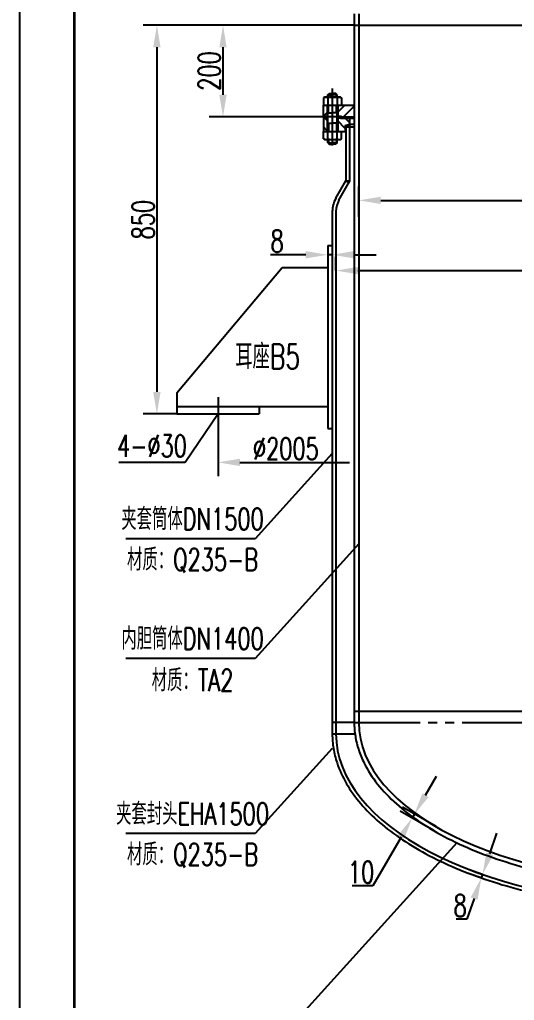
# Model space of a CAD drawing. Header units: millimetres. Extents: x -609 to 19506, y -219 to 17861.
# Drawn here: x 11031 to 12114, y 2951 to 5097 of the extents above; entities that cross this region are included whole.
import ezdxf
from ezdxf.enums import TextEntityAlignment as Align

# ---------------------------------------------------------------- set-up
doc = ezdxf.new("R2010")
doc.units = ezdxf.units.MM
doc.header["$LTSCALE"] = 120
doc.header["$PDMODE"] = 3
doc.linetypes.add('CENT1', pattern=[3.35, 2.4, -0.3, 0.35, -0.3])
doc.linetypes.add('PHANTOM', pattern=[1.97, 1.2, -0.15, 0.16, -0.15, 0.16, -0.15])
for name, color, linetype in [('3', 6, 'Continuous'), ('4', 5, 'Continuous'), ('A', 2, 'Continuous'), ('B', 7, 'Continuous'), ('C1', 1, 'CENT1'), ('D', 4, 'PHANTOM')]:
    doc.layers.add(name, color=color, linetype=linetype)
doc.styles.add('HZ', font='txt', dxfattribs={"width": 0.7, "bigfont": 'hztxt'})
doc.dimstyles.new('ISO-25', dxfattribs={"dimtxt": 2.5, "dimasz": 2.5, "dimexe": 1.25, "dimexo": 0.625, "dimtad": 1, "dimdsep": 46, "dimtxsty": 'Standard', "dimcen": 2.5, "dimadec": 0, "dimazin": 0, "dimtfac": 1, "dimtmove": 0, "dimatfit": 3, "dimfxl": 0, "dimarcsym": 0})

# ---------------------------------------------------------------- blocks, each defined once
blk = doc.blocks.new('*D111')
at = {"layer": 'B', "color": 0, "lineweight": -2}
for p, q in [((11763.5, 5084.4), (11446.4, 5084.4)), ((11476.4, 5036.4), (11476.4, 4932.4)), ((11735.5, 4884.4), (11446.4, 4884.4))]:
    blk.add_line(p, q, dxfattribs=at)
at = {"layer": 'B', "color": 0}
for points in [[(11468.4, 5036.4), (11484.4, 5036.4), (11476.4, 5084.4)], [(11468.4, 4932.4), (11484.4, 4932.4), (11476.4, 4884.4)]]:
    blk.add_solid(points, dxfattribs=at)
at = {"layer": 'Defpoints', "color": 0}
for p in [(11763.5, 5084.4), (11476.4, 4884.4), (11735.5, 4884.4)]:
    blk.add_point(p, dxfattribs=at)
at = {"layer": 'B', "color": 0, "insert": (11446.4, 4984.4), "char_height": 48, "attachment_point": 5, "rotation": 90, "style": 'HZ'}
blk.add_mtext('200', dxfattribs=at)
blk = doc.blocks.new('*D113')
at = {"layer": 'B', "color": 0, "lineweight": -2}
for p, q in [((11598.5, 5084.4), (11301.8, 5084.4)), ((11331.8, 5036.4), (11331.8, 4282.4)), ((11375.5, 4234.4), (11301.8, 4234.4))]:
    blk.add_line(p, q, dxfattribs=at)
at = {"layer": 'B', "color": 0}
for points in [[(11323.8, 5036.4), (11339.8, 5036.4), (11331.8, 5084.4)], [(11323.8, 4282.4), (11339.8, 4282.4), (11331.8, 4234.4)]]:
    blk.add_solid(points, dxfattribs=at)
at = {"layer": 'Defpoints', "color": 0}
for p in [(11598.5, 5084.4), (11331.8, 4234.4), (11375.5, 4234.4)]:
    blk.add_point(p, dxfattribs=at)
at = {"layer": 'B', "color": 0, "insert": (11301.8, 4659.4), "char_height": 48, "attachment_point": 5, "rotation": 90, "style": 'HZ'}
blk.add_mtext('850', dxfattribs=at)
blk = doc.blocks.new('*D117')
at = {"layer": 'B', "color": 0, "lineweight": -2}
for p, q in [((11773.5, 4665.5), (11773.5, 4731.5)), ((13173.5, 4728.1), (13173.5, 4671.5)), ((11821.5, 4701.5), (13125.5, 4701.5))]:
    blk.add_line(p, q, dxfattribs=at)
at = {"layer": 'B', "color": 0}
for points in [[(11821.5, 4709.5), (11821.5, 4693.5), (11773.5, 4701.5)], [(13125.5, 4709.5), (13125.5, 4693.5), (13173.5, 4701.5)]]:
    blk.add_solid(points, dxfattribs=at)
at = {"layer": 'Defpoints', "color": 0}
for p in [(13173.5, 4728.1), (13173.5, 4701.5), (11773.5, 4665.5)]:
    blk.add_point(p, dxfattribs=at)
at = {"layer": 'B', "color": 0, "insert": (12615.1, 4731.5), "char_height": 48, "attachment_point": 5, "style": 'HZ'}
blk.add_mtext('%%c1400', dxfattribs=at)
blk = doc.blocks.new('*D91')
at = {"layer": 'B', "color": 0, "lineweight": -2}
for p, q in [((11723.5, 4547.9), (11723.5, 4577.9)), ((13223.5, 4547.9), (13223.5, 4577.9)), ((11771.5, 4547.9), (13175.5, 4547.9))]:
    blk.add_line(p, q, dxfattribs=at)
at = {"layer": 'B', "color": 0}
for points in [[(11771.5, 4555.9), (11771.5, 4539.9), (11723.5, 4547.9)], [(13175.5, 4555.9), (13175.5, 4539.9), (13223.5, 4547.9)]]:
    blk.add_solid(points, dxfattribs=at)
at = {"layer": 'Defpoints', "color": 0}
for p in [(11723.5, 4547.9), (13223.5, 4547.9), (13223.5, 4547.9)]:
    blk.add_point(p, dxfattribs=at)
at = {"layer": 'B', "color": 0, "insert": (12622, 4577.9), "char_height": 48, "attachment_point": 5, "style": 'HZ'}
blk.add_mtext('%%c1500', dxfattribs=at)
blk = doc.blocks.new('*D124')
at = {"layer": 'B', "color": 0, "lineweight": -2}
for p, q in [((11919.5, 3400.3), (11943.6, 3441.8)), ((11942.5, 3331.4), (11869.4, 3373.9)), ((11937.5, 3322.7), (11864.4, 3365.3)), ((11895.3, 3358.8), (11890.3, 3350.2)), ((11866.1, 3308.7), (11803.9, 3201.9)), ((11803.9, 3201.9), (11759.4, 3201.9))]:
    blk.add_line(p, q, dxfattribs=at)
at = {"layer": 'B', "color": 0}
for points in [[(11912.5, 3404.3), (11926.4, 3396.3), (11895.3, 3358.8)], [(11859.2, 3312.7), (11873, 3304.7), (11890.3, 3350.2)]]:
    blk.add_solid(points, dxfattribs=at)
at = {"layer": 'Defpoints', "color": 0}
for p in [(11890.3, 3350.2), (11942.5, 3331.4), (11937.5, 3322.7)]:
    blk.add_point(p, dxfattribs=at)
at = {"layer": 'B', "color": 0, "insert": (11778.6, 3231.9), "char_height": 48, "attachment_point": 5, "style": 'HZ'}
blk.add_mtext('10', dxfattribs=at)
blk = doc.blocks.new('*D125')
at = {"layer": 'B', "color": 0, "lineweight": -2}
for p, q in [((12060.1, 3272.2), (12075.9, 3317.5)), ((12041.6, 3219.3), (12013.3, 3229.2)), ((12044.3, 3226.9), (12015.9, 3236.8)), ((12044.3, 3226.9), (12041.6, 3219.3)), ((12025.8, 3174), (12010, 3128.7)), ((12010, 3128.7), (11986.6, 3128.7))]:
    blk.add_line(p, q, dxfattribs=at)
at = {"layer": 'B', "color": 0}
for points in [[(12052.5, 3274.8), (12067.6, 3269.6), (12044.3, 3226.9)], [(12018.3, 3176.7), (12033.4, 3171.4), (12041.6, 3219.3)]]:
    blk.add_solid(points, dxfattribs=at)
at = {"layer": 'Defpoints', "color": 0}
for p in [(12041.6, 3219.3), (12041.6, 3219.3), (12044.3, 3226.9)]:
    blk.add_point(p, dxfattribs=at)
at = {"layer": 'B', "color": 0, "insert": (11995.3, 3158.7), "char_height": 48, "attachment_point": 5, "style": 'HZ'}
blk.add_mtext('8', dxfattribs=at)
blk = doc.blocks.new('*D126')
at = {"layer": 'B', "color": 0, "lineweight": -2}
for p, q in [((11705.5, 4602.4), (11705.5, 4552.5)), ((11715.5, 4602.4), (11715.5, 4552.5)), ((11657.5, 4582.5), (11580.1, 4582.5)), ((11715.5, 4582.5), (11705.5, 4582.5)), ((11763.5, 4582.5), (11811.5, 4582.5))]:
    blk.add_line(p, q, dxfattribs=at)
at = {"layer": 'B', "color": 0}
for points in [[(11657.5, 4590.5), (11657.5, 4574.5), (11705.5, 4582.5)], [(11763.5, 4590.5), (11763.5, 4574.5), (11715.5, 4582.5)]]:
    blk.add_solid(points, dxfattribs=at)
at = {"layer": 'Defpoints', "color": 0}
for p in [(11705.5, 4602.4), (11715.5, 4602.4), (11715.5, 4582.5)]:
    blk.add_point(p, dxfattribs=at)
at = {"layer": 'B', "color": 0, "insert": (11594.8, 4612.5), "char_height": 48, "attachment_point": 5, "style": 'HZ'}
blk.add_mtext('8', dxfattribs=at)

msp = doc.modelspace()

# ---------------------------------------------------------------- hatches: boundary and pattern name
at = {"layer": 'B'}
h = msp.add_hatch(dxfattribs=at)
h.set_pattern_fill('ANSI31', color=256, scale=5, angle=90, style=0)
h.set_pattern_definition([(45, (24949.069, -2), (11.22532, -11.22532), [])])
h.paths.add_polyline_path([(11704.534, 4885.392), (11704.534, 4909.392), (11696.034, 4909.392), (11696.034, 4885.392)])
h.paths.add_polyline_path([(11727.534, 4909.392), (11727.534, 4885.392), (11739.534, 4885.392), (11739.534, 4884.392), (11763.534, 4884.392), (11763.534, 4909.392)])
h = msp.add_hatch(dxfattribs=at)
h.set_pattern_fill('ANSI31', color=256, scale=5, style=0)
h.set_pattern_definition([(135, (24949.069, 28), (11.22532, 11.22532), [])])
h.paths.add_polyline_path([(11704.534, 4852.392), (11704.534, 4882.392), (11696.034, 4882.392), (11696.034, 4852.392)])
h.paths.add_polyline_path([(11727.534, 4882.392), (11727.534, 4852.392), (11744.034, 4852.392), (11744.034, 4865.392), (11753.534, 4867.937), (11753.534, 4881.392), (11737.534, 4881.392), (11737.534, 4882.392)])
h = msp.add_hatch(dxfattribs=at)
h.set_pattern_fill('ANSI37', color=256, style=0)
h.paths.add_polyline_path([(11735.534, 4884.392), (11735.534, 4881.392), (11753.534, 4881.392), (11753.534, 4884.392)])
h = msp.add_hatch(dxfattribs=at)
h.set_pattern_fill('ANSI37', color=256, scale=0.1, style=0)
h.set_pattern_definition([(45, (-7, 34), (-0.224506403, 0.224506403), []), (135, (-7, 34), (-0.224506403, -0.224506403), [])])
h.paths.add_polyline_path([(11753.534, 4867.937), (11744.034, 4865.392), (11744.034, 4862.392), (11753.534, 4862.392)])
h = msp.add_hatch(dxfattribs=at)
h.set_pattern_fill('ANSI37', color=256, scale=0.1, angle=90, style=0)
h.paths.add_polyline_path([(11753.534, 4744.536), (11745.534, 4744.536), (11752.463, 4740.536), (11753.534, 4742.392)])

# ---------------------------------------------------------------- linework, layer by layer
at = {"layer": '3'}
msp.add_lwpolyline([(11031.438, 7128), (11031.438, 0), (16071.438, 0), (16071.438, 7128)], close=True, dxfattribs=at)
at = {"layer": '4', "const_width": 6}
msp.add_lwpolyline([(11151.438, 7008), (11151.438, 120), (15951.438, 120), (15951.438, 7008)], close=True, dxfattribs=at)
at = {"layer": 'A'}
for p, q in [((11763.534, 5109.392), (11763.534, 3559.392)), ((11773.534, 5109.392), (11773.534, 3559.392)), ((11763.534, 5084.392), (12441.034, 5084.392)), ((11706.034, 4932.499), (11709.034, 4935.499)), ((11709.034, 4935.499), (11716.034, 4935.499)), ((11723.034, 4935.499), (11716.034, 4935.499)), ((11726.034, 4932.499), (11723.034, 4935.499)), ((11699.006, 4927.392), (11696.034, 4925.676)), ((11696.034, 4925.676), (11696.034, 4909.392)), ((11699.006, 4927.392), (11733.063, 4927.392)), ((11706.034, 4927.392), (11706.034, 4932.499)), ((11706.034, 4932.499), (11716.034, 4932.499)), ((11706.034, 4925.676), (11706.034, 4909.392)), ((11726.034, 4932.499), (11716.034, 4932.499)), ((11726.034, 4927.392), (11726.034, 4932.499)), ((11726.034, 4925.676), (11726.034, 4909.392)), ((11733.063, 4927.392), (11736.034, 4925.676)), ((11736.034, 4925.676), (11736.034, 4909.392)), ((11696.034, 4885.392), (11696.034, 4909.392)), ((11696.034, 4909.392), (11763.534, 4909.392)), ((11704.534, 4909.392), (11704.534, 4885.392)), ((11706.034, 4852.392), (11706.034, 4909.392)), ((11706.034, 4892.79), (11716.034, 4892.79)), ((11726.034, 4892.79), (11716.034, 4892.79)), ((11726.034, 4852.392), (11726.034, 4909.392)), ((11727.534, 4909.392), (11727.534, 4885.392)), ((11696.034, 4885.392), (11706.034, 4885.392)), ((11696.034, 4882.392), (11696.034, 4852.392)), ((11696.034, 4882.392), (11706.034, 4882.392)), ((11704.534, 4882.392), (11704.534, 4852.392)), ((11706.034, 4870.71), (11716.034, 4870.71)), ((11726.034, 4870.71), (11716.034, 4870.71)), ((11726.034, 4885.392), (11735.534, 4885.392)), ((11726.034, 4882.392), (11735.534, 4882.392)), ((11727.534, 4882.392), (11727.534, 4852.392)), ((11733.534, 4882.392), (11733.534, 4881.392)), ((11733.534, 4881.392), (11763.534, 4881.392)), ((11735.534, 4885.392), (11735.534, 4881.392)), ((11735.534, 4884.392), (11763.534, 4884.392)), ((11753.534, 4884.392), (11753.534, 4862.392)), ((11696.034, 4852.392), (11745.534, 4852.392)), ((11696.034, 4836.108), (11696.034, 4852.392)), ((11706.034, 4836.108), (11706.034, 4857.844)), ((11726.034, 4836.108), (11726.034, 4857.844)), ((11736.034, 4836.108), (11736.034, 4852.392)), ((11744.034, 4865.392), (11753.534, 4867.937)), ((11744.034, 4865.392), (11744.034, 4852.392)), ((11744.034, 4862.392), (11763.534, 4862.392)), ((11745.534, 4862.392), (11745.534, 4817.792)), ((11745.534, 4862.392), (11745.534, 4744.536)), ((11753.534, 4867.937), (11763.534, 4867.937)), ((11753.534, 4862.392), (11753.534, 4742.392)), ((11699.006, 4834.392), (11696.034, 4836.108)), ((11699.006, 4834.392), (11733.063, 4834.392)), ((11706.034, 4827.559), (11706.034, 4834.392)), ((11706.034, 4827.559), (11709.034, 4824.559)), ((11706.034, 4827.559), (11716.034, 4827.559)), ((11726.034, 4827.559), (11716.034, 4827.559)), ((11726.034, 4827.559), (11723.034, 4824.559)), ((11726.034, 4827.559), (11726.034, 4834.392)), ((11733.063, 4834.392), (11736.034, 4836.108)), ((11709.034, 4824.559), (11716.034, 4824.559)), ((11723.034, 4824.559), (11716.034, 4824.559)), ((11723.305, 4706.033), (11745.534, 4744.536)), ((11730.233, 4702.033), (11753.534, 4742.392)), ((11715.534, 4677.033), (11715.534, 3534.392)), ((11723.534, 4677.033), (11723.534, 3534.392)), ((11705.534, 4602.392), (11705.534, 4202.392)), ((11705.534, 4602.392), (11715.534, 4602.392)), ((11375.534, 4280.392), (11605.534, 4554.392)), ((11605.534, 4554.392), (11705.534, 4554.392)), ((11375.534, 4280.392), (11375.534, 4234.392)), ((11375.534, 4250.392), (11705.534, 4250.392)), ((11555.534, 4250.392), (11555.534, 4234.392)), ((11375.534, 4234.392), (11555.534, 4234.392)), ((11705.534, 4202.392), (11715.534, 4202.392)), ((11763.534, 3584.392), (12173.534, 3584.392)), ((11763.534, 3559.392), (11715.534, 3559.392))]:
    msp.add_line(p, q, dxfattribs=at)
for centre, radius, start, end in [((11701.034, 4919.249), 8.143, 52.121121, 127.878879), ((11716.034, 4897.392), 30, 90, 109.471221), ((11716.034, 4897.392), 30, 70.528779, 90), ((11731.034, 4919.249), 8.143, 52.121121, 127.878879), ((11701.034, 4842.535), 8.143, 232.121121, 307.878879), ((11716.034, 4864.392), 30, 250.528779, 270), ((11716.034, 4864.392), 30, 270, 289.471221), ((11731.034, 4842.535), 8.143, 232.121121, 307.878879), ((11773.534, 4677.033), 58, 150, 180), ((11773.534, 4677.033), 50, 150, 180)]:
    msp.add_arc(centre, radius, start, end, dxfattribs=at)
for centre, major_axis, end_param in [((12473.534, 3559.392), (-700, 0), 3.14159265), ((12473.534, 3534.392), (-750, 0), 1.51142812)]:
    msp.add_ellipse(centre, major_axis=major_axis, ratio=0.5, start_param=0, end_param=end_param, dxfattribs=at)
for points, knots in [([(11763.534, 3559.392), (11763.534, 3549.355), (11764.352, 3539.318), (11767.611, 3519.341), (11770.052, 3509.401), (11776.52, 3489.707), (11780.547, 3479.953), (11793.156, 3454.647), (11803.008, 3439.309), (11826.543, 3409.562), (11840.228, 3395.151), (11871.155, 3367.458), (11888.399, 3354.175), (11926.14, 3328.926), (11946.637, 3316.96), (11990.533, 3294.524), (12013.931, 3284.053), (12063.228, 3264.77), (12089.128, 3255.958), (12142.986, 3240.133), (12170.944, 3233.12), (12228.438, 3221.008), (12257.975, 3215.91), (12318.118, 3207.71), (12348.725, 3204.61), (12396.017, 3201.431), (12412.507, 3200.618), (12429.034, 3200.095)], [0, 0, 0, 0, 0.08138329, 0.08138329, 0.16276657, 0.16276657, 0.24414986, 0.24414986, 0.37670752, 0.37670752, 0.50926519, 0.50926519, 0.64182286, 0.64182286, 0.77438052, 0.77438052, 0.90693819, 0.90693819, 1.03949585, 1.03949585, 1.17205352, 1.17205352, 1.30461118, 1.30461118, 1.43716885, 1.43716885, 1.50763439, 1.50763439, 1.50763439, 1.50763439]), ([(11715.534, 3534.392), (11715.534, 3523.714), (11716.41, 3513.037), (11719.901, 3491.779), (11722.516, 3481.198), (11731.064, 3455.349), (11737.973, 3440.188), (11755.298, 3410.495), (11765.712, 3395.962), (11789.857, 3367.711), (11803.587, 3353.993), (11834.151, 3327.538), (11850.985, 3314.802), (11887.511, 3290.467), (11907.204, 3278.87), (11949.17, 3256.962), (11971.443, 3246.651), (12018.255, 3227.452), (12042.794, 3218.564), (12093.793, 3202.328), (12120.253, 3194.981), (12163.093, 3184.713), (12178.956, 3181.242), (12195.034, 3178.047)], [0, 0, 0, 0, 0.08192597, 0.08192597, 0.16385193, 0.16385193, 0.28384722, 0.28384722, 0.40384251, 0.40384251, 0.5238378, 0.5238378, 0.64383308, 0.64383308, 0.76382837, 0.76382837, 0.88382366, 0.88382366, 1.00381895, 1.00381895, 1.12381423, 1.12381423, 1.19258906, 1.19258906, 1.19258906, 1.19258906])]:
    msp.add_open_spline(points, degree=3, knots=knots, dxfattribs=at)
at = {"layer": 'B'}
for p, q in [((11707.534, 4927.392), (11707.534, 4932.499)), ((11724.534, 4927.392), (11724.534, 4932.499)), ((11707.534, 4892.79), (11707.534, 4909.392)), ((11724.534, 4892.79), (11724.534, 4909.392)), ((11707.534, 4870.71), (11707.534, 4852.392)), ((11724.534, 4870.71), (11724.534, 4852.392)), ((11707.534, 4834.392), (11707.534, 4827.559)), ((11724.534, 4834.392), (11724.534, 4827.559)), ((11745.534, 4744.536), (11753.534, 4744.536)), ((11745.534, 4744.536), (11752.463, 4740.536)), ((11465.534, 4234.392), (11393.714, 4128.273)), ((11465.534, 4213.56), (11465.534, 4098.273)), ((11715.534, 4147.6), (11547.139, 3961.283)), ((11393.714, 4128.273), (11248.552, 4128.273)), ((11513.534, 4128.273), (11752.97, 4128.273)), ((11547.139, 3961.283), (11263.79, 3961.283)), ((11773.534, 3950.017), (11547.139, 3699.528)), ((11547.139, 3699.528), (11263.79, 3699.528)), ((11715.534, 3502.608), (11547.139, 3316.292)), ((11547.139, 3316.292), (11263.79, 3316.292)), ((11987.884, 3296.247), (11547.139, 2808.595))]:
    msp.add_line(p, q, dxfattribs=at)
msp.add_solid([(11513.534, 4136.273), (11513.534, 4120.273), (11465.534, 4128.273)], dxfattribs=at)
at = {"layer": 'C1'}
for p, q in [((11716.034, 4821.755), (11716.034, 4945.996)), ((11465.534, 4270.919), (11465.534, 4213.56))]:
    msp.add_line(p, q, dxfattribs=at)
at = {"layer": 'D'}
for p, q in [((11763.534, 3559.392), (12173.534, 3559.392)), ((11715.534, 3534.392), (11765.226, 3534.392))]:
    msp.add_line(p, q, dxfattribs=at)

# ---------------------------------------------------------------- texts
at = {"layer": 'B', "style": 'HZ', "width": 0.7}
for s, height, p in [('耳座B5', 54, (11574.307, 4332.847)), ('4-%%C30', 48, (11321.133, 4140.273))]:
    msp.add_text(s, height=height, dxfattribs=at).set_placement(p, align=Align.CENTER)
at = {"layer": 'B', "char_height": 48, "attachment_point": 5, "style": 'HZ'}
for s, insert in [('%%C2005', (11614.004, 4158.273)), ('夹套筒体DN1500', (11409.773, 4004.382)), ('材质：Q235-B', (11409.773, 3913.36)), ('内胆筒体DN1400', (11409.773, 3742.626)), ('材质：TA2', (11409.773, 3651.605)), ('夹套封头EHA1500', (11409.773, 3359.39)), ('材质：Q235-B', (11409.773, 3268.369))]:
    msp.add_mtext(s, dxfattribs=dict(at, insert=insert))

# ---------------------------------------------------------------- dimensions: what is measured, and where the dimension line sits
at = {"layer": 'B'}
for base, p1, p2, picture, middle in [((11331.77, 4234.392), (11598.483, 5084.392), (11375.534, 4234.392), '*D113', (11301.77, 4659.392)), ((11476.36, 4884.392), (11763.534, 5084.392), (11735.534, 4884.392), '*D111', (11446.36, 4984.392))]:
    dim = msp.add_linear_dim(base=base, p1=p1, p2=p2, angle=90, dimstyle='ISO-25', override={"dimtxt": 48, "dimasz": 48, "dimexe": 30, "dimexo": 0, "dimgap": 6, "dimtxsty": 'HZ', "dimcen": 24}, dxfattribs=at)
    dim.commit()
    dim.dimension.update_dxf_attribs({"geometry": picture, "text_midpoint": middle})
for base, p1, p2, text, picture, middle in [((13173.534, 4701.484), (11773.534, 4665.484), (13173.534, 4728.065), '%%c<>', '*D117', (12615.08, 4701.484)), ((11715.534, 4582.465), (11705.534, 4602.392), (11715.534, 4602.392), '8', '*D126', (11594.823, 4582.465)), ((13223.534, 4547.924), (11723.534, 4547.924), (13223.534, 4547.924), '%%c<>', '*D91', (12621.968, 4547.924))]:
    dim = msp.add_linear_dim(base=base, p1=p1, p2=p2, text=text, dimstyle='ISO-25', override={"dimtxt": 48, "dimasz": 48, "dimexe": 30, "dimexo": 0, "dimgap": 6, "dimtxsty": 'HZ', "dimcen": 24}, dxfattribs=at)
    dim.commit()
    dim.dimension.update_dxf_attribs({"geometry": picture, "text_midpoint": middle, "dimtype": 160})
dim = msp.add_linear_dim(base=(11890.281, 3350.185), p1=(11942.505, 3331.353), p2=(11937.474, 3322.711), angle=239.793477, dimstyle='ISO-25', override={"dimtxt": 48, "dimasz": 48, "dimexe": 30, "dimexo": 0, "dimgap": 6, "dimtih": 1, "dimtoh": 1, "dimtxsty": 'HZ', "dimcen": 24}, dxfattribs=at)
dim.commit()
dim.dimension.update_dxf_attribs({"geometry": '*D124', "text_midpoint": (11778.644, 3201.864), "dimtype": 161})
dim = msp.add_aligned_dim(p1=(12044.263, 3226.891), p2=(12041.627, 3219.338), distance=0, dimstyle='ISO-25', override={"dimtxt": 48, "dimasz": 48, "dimexe": 30, "dimexo": 0, "dimgap": 6, "dimtih": 1, "dimtoh": 1, "dimtxsty": 'HZ', "dimcen": 24}, dxfattribs=at)
dim.commit()
dim.dimension.update_dxf_attribs({"geometry": '*D125', "text_midpoint": (11995.283, 3158.7)})

doc.saveas('drawing.dxf')
